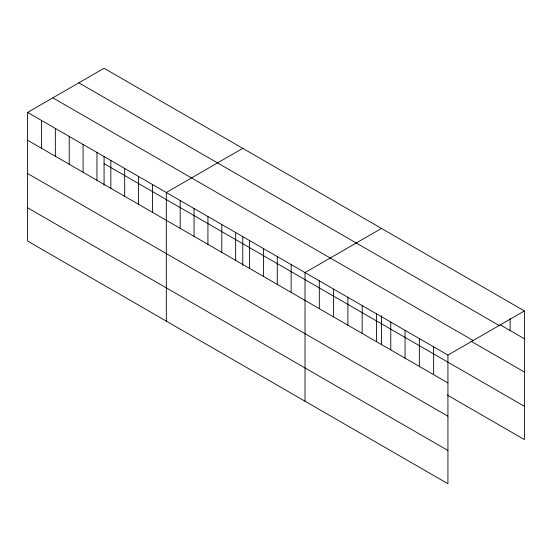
<?xml version="1.0" encoding="UTF-8"?>
<svg xmlns="http://www.w3.org/2000/svg" width="552" height="552" viewBox="0 0 552 552"><rect width="100%" height="100%" fill="white"/><g stroke="black" fill="none" stroke-linecap="round" stroke-linejoin="round"><path stroke-width="0.83" d="M27.6 112.415L447.927 355.095L447.927 483.731L27.6 241.058L27.6 112.415L104.073 68.269L524.4 310.942L524.4 439.585L447.23 395.025M242.776 148.35L166.311 192.496L166.311 321.14M381.487 228.431L305.014 272.584L305.014 401.221M447.927 355.095L524.4 310.942M500.105 324.748L524.4 338.776M78.832 82.834L499.167 325.507M52.833 97.849L473.167 340.522M470.808 341.101L524.4 372.041M104.073 163.64L524.4 406.313M27.6 140.249L447.927 382.922M27.6 173.514L447.927 416.194M27.6 207.793L447.927 450.466M510.11 318.718L510.11 330.524M433.637 346.842L433.637 374.67M419.347 338.59L419.347 366.424M405.058 330.337L405.058 358.172M390.768 322.085L390.768 349.92M381.487 315.647L381.487 344.6M376.471 313.84L376.471 341.667M362.181 305.587L362.181 333.415M347.891 297.335L347.891 325.169M333.601 289.082L333.601 316.917M319.311 280.83L319.311 308.665M291.145 264.574L291.145 292.408M277.276 256.563L277.276 284.397M263.407 248.559L263.407 276.386M249.532 240.548L249.532 268.382M242.776 236.38L242.776 265.346M235.663 232.544L235.663 260.371M221.794 224.533L221.794 252.367M207.925 216.522L207.925 244.357M194.049 208.518L194.049 236.346M180.18 200.507L180.18 228.342M152.435 184.492L152.435 212.32M138.566 176.481L138.566 204.316M124.697 168.477L124.697 196.305M110.828 160.466L110.828 188.301M104.073 156.299L104.073 185.265M96.952 152.455L96.952 180.29M83.083 144.451L83.083 172.279M69.214 136.441L69.214 164.275M55.345 128.43L55.345 156.264M41.469 120.426L41.469 148.26"/></g></svg>
